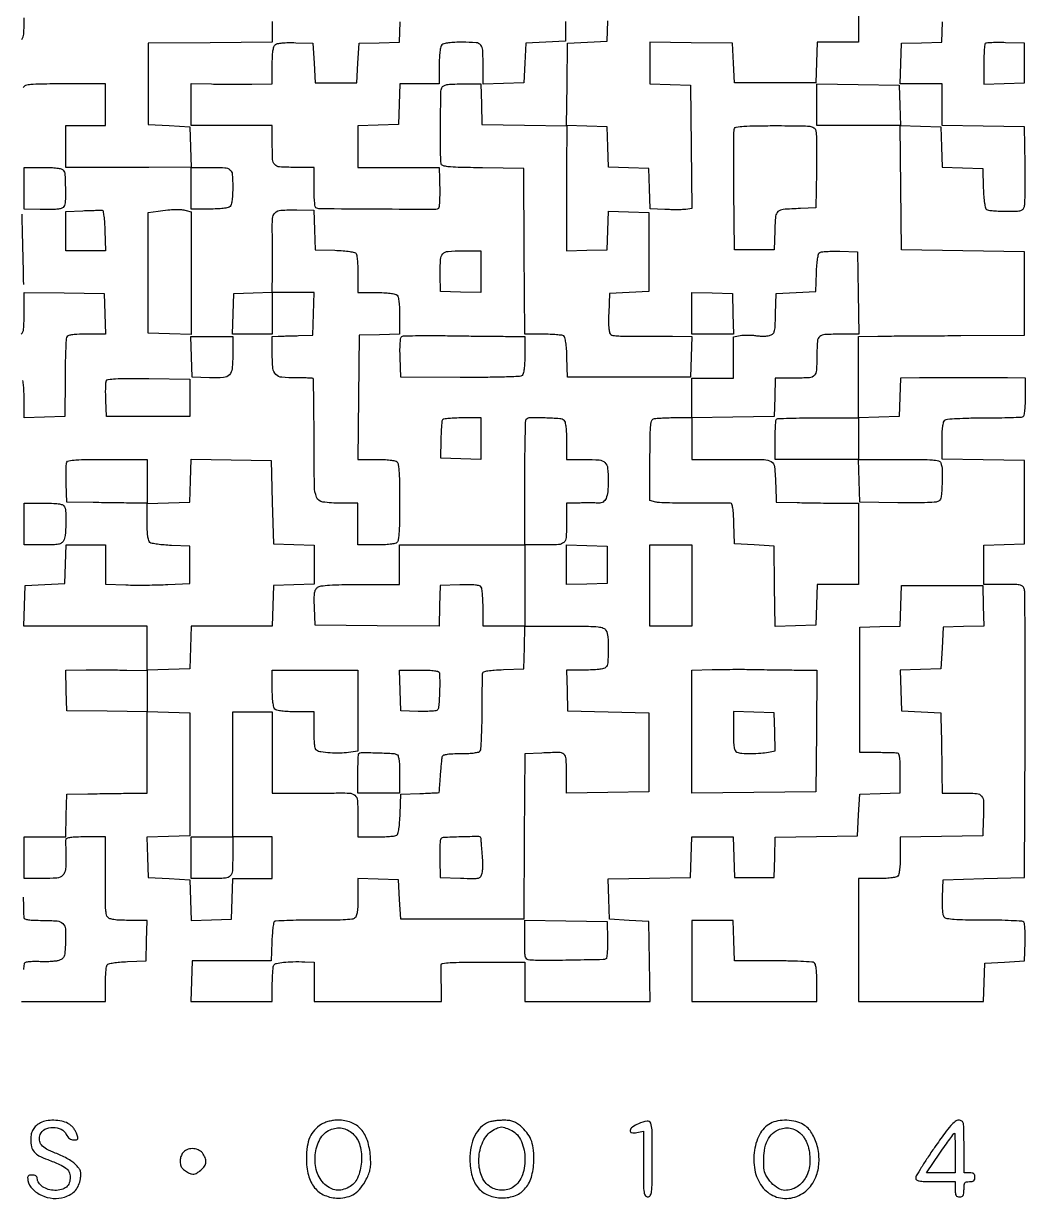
# Model space of a CAD drawing. Extents: x 156 to 936, y 100 to 969.
# Drawn here: x 480 to 936, y 100 to 636 of the extents above; entities that cross this region are included whole.
import ezdxf

# ---------------------------------------------------------------- set-up
doc = ezdxf.new("R2010")
doc.units = 0

msp = doc.modelspace()

# ---------------------------------------------------------------- linework, layer by layer
for points in [[(860, 646), (860, 627), (850.537526, 627), (841.075052, 627), (840.787526, 617.75), (840.5, 608.5), (822, 608.5), (803.5, 608.5), (803, 617.5), (802.5, 626.5), (783.75, 626.772065), (765, 627.044131), (765, 617.559591), (765, 608.075052), (774.25, 607.787526), (783.5, 607.5), (783.765377, 579.365756), (784.030753, 551.231512), (781.265377, 550.864322, -0.025635), (779.771194, 550.743403, -0.006528), (777.340215, 550.703443, -0.006637), (774.559544, 550.730953, -0.006679), (771.786418, 550.83228), (765.072836, 551.16743), (764.786418, 560.333715), (764.5, 569.5), (755.287036, 569.787036), (746.074071, 570.074071), (745.787036, 579.287036), (745.5, 588.5), (736.228074, 588.787816), (726.956148, 589.075632), (727.228074, 607.787816), (727.5, 626.5), (736.5, 627), (745.5, 627.5), (745.787036, 636.712964)], [(478.938415, 628.30349, 0.161531), (479.841272, 630.679234, 0.01072), (480, 638.081787)], [(478.794768, 190), (497.897384, 190), (517, 190), (517.015313, 197.75, -0.009121), (517.07711, 200.806269, -0.012155), (517.251296, 203.57771, -0.009471), (517.494844, 205.866303, -0.110752), (517.797157, 206.706033, -0.192561), (518.533237, 207.236162, -0.02067), (520.63313, 207.666992, -0.020911), (523.460658, 208.005667, -0.010674), (527.031844, 208.206033), (535.5, 208.5), (535.787526, 217.75), (536.075052, 227), (527.659971, 227, -0.009135), (523.60066, 227.074169, -0.028375), (520.875839, 227.329063, -0.042244), (519.047798, 227.765672, -0.140714), (518.037911, 228.45432, -0.126387), (517.52022, 229.550314, -0.022534), (517.190654, 231.810691, -0.020111), (517.009795, 234.846517, -0.009979), (517.012373, 238.70432, 0.002487), (517.075001, 242.705243, 0.001465), (517.112049, 247.486581, 0.001466), (517.121062, 252.263588, 0.002508), (517.096907, 256.25), (517, 265), (508, 265, 0.007352), (503.739589, 264.937348, 0.02686), (501.047674, 264.713089, 0.040837), (499.389544, 264.344995, 0.311468), (498.92122, 263.75, 0.016377), (498.897323, 262.958734, 0.001604), (498.908339, 261.048591, 0.002028), (498.938015, 258.771227, 0.001605), (498.987997, 256.309033, -0.025333), (498.821477, 250.176997, -0.18142), (497.58913, 247.537041, -0.172902), (494.889788, 246.290231, -0.022575), (488.464816, 246), (480, 246), (480, 255.5), (480, 265), (489.463788, 265), (498.927576, 265), (499.213788, 274.75), (499.5, 284.5), (509, 284.643608, -0.000218), (513.272687, 284.706331, -0.000136), (518.279688, 284.776284, -0.000137), (523.215497, 284.842549, -0.000248), (527.25, 284.893608), (536, 285), (536, 303.536212), (536, 322.072424), (545.75, 321.786212), (555.5, 321.5), (555.5, 293.5), (555.5, 265.5), (545.712959, 265.213341), (535.925919, 264.926682), (536.212959, 255.713341), (536.5, 246.5), (546, 246), (555.5, 245.5), (555.788016, 236.212977), (556.076031, 226.925954), (565.288016, 227.212977), (574.5, 227.5), (574.787526, 236.75), (575.075052, 246), (584.037526, 246), (593, 246), (593, 255.5), (593, 265), (584, 265), (575, 265), (575, 293.5), (575, 322), (584, 322), (593, 322), (593, 303.5), (593, 285), (602.75, 284.896533, 0.00228), (607.044572, 284.870546, 0.001584), (611.896631, 284.878685, 0.001597), (616.554561, 284.916136, 0.003297), (620.195978, 284.981067, -0.012192), (628.080787, 284.981385, -0.178083), (630.625808, 283.97426, -0.197383), (631.77774, 281.600222, -0.015501), (632, 274.432612), (632, 265), (640.25, 265.015313, 0.008591), (643.498009, 265.077158, 0.011595), (646.431384, 265.251635, 0.008743), (648.855762, 265.495093, 0.112618), (649.707902, 265.798312, 0.195149), (650.24575, 266.552989, 0.020215), (650.673305, 268.737125, 0.020298), (651.008289, 271.707636, 0.009786), (651.207902, 275.532999), (651.5, 284.5), (660.25, 284.788933, 0.002247), (663.607228, 284.914896, 0.003722), (666.438631, 285.054993, 0.000566), (668.933596, 285.199903, 0.356096), (669.030447, 285.288933, 0.017418), (669.048716, 285.456746, 0.000052), (669.209553, 287.641124, 0.000305), (669.389543, 290.10965, 0.00019), (669.597414, 293, -0.003823), (669.832213, 295.963694, -0.005026), (670.094314, 298.664062, -0.003709), (670.353041, 300.919174, -0.047348), (670.535581, 301.75, -0.245364), (671.118501, 302.325134, -0.037336), (672.765062, 302.698207, -0.027622), (675.265322, 302.931269, -0.009429), (678.909598, 303, 0.010419), (682.45801, 303.073953, 0.024935), (685.079281, 303.314567, 0.030062), (686.922923, 303.691177, 0.185788), (687.690983, 304.25, 0.128795), (688.016827, 305.239112, 0.00327), (688.280272, 309.979688, 0.006775), (688.478991, 315.586609, 0.004545), (688.561007, 322, -0.001043), (688.598077, 328.410846, -0.001561), (688.659609, 334.009289, -0.000633), (688.733435, 338.808885, -0.034509), (688.811007, 339.712474, -0.294243), (689.319491, 340.284148, -0.028483), (691.220184, 340.698312, -0.023574), (694.080475, 341.015544, -0.008061), (698.25, 341.212474), (707.5, 341.5), (707.786212, 351.25), (708.072424, 361), (726.001028, 361, -0.002155), (736.960232, 360.952766, -0.023261), (741.384548, 360.708594, -0.064996), (743.720129, 360.158147, -0.181488), (744.964816, 359.065741, -0.107088), (745.817478, 356.078409, -0.018612), (745.979465, 350.178425, -0.015314), (745.740238, 344.259859, -0.180517), (744.8, 342.2, -0.145015), (743.858679, 341.688958, -0.021051), (741.684979, 341.321964, -0.020283), (738.809501, 341.078116, -0.01101), (735.262474, 341), (726.924948, 341), (727.212474, 331.75), (727.5, 322.5), (746, 322), (764.5, 321.5), (764.5, 303.5), (764.5, 285.5), (745.75, 285.227935), (727, 284.955869), (727, 293.861303, 0.013938), (726.811989, 300.604544, 0.208337), (725.776252, 302.661093, 0.178939), (723.489214, 303.468359, 0.009832), (715.761919, 303.201896), (708.023838, 302.782604), (707.761919, 265.141302), (707.5, 227.5), (679.5, 227.5), (651.5, 227.5), (651, 236.5), (650.5, 245.5), (641.25, 245.787526), (632, 246.075052), (632, 237.659971, -0.00935), (631.925519, 233.677509, -0.027017), (631.673717, 230.930865, -0.038254), (631.252292, 229.063083, -0.145945), (630.596818, 228.080352, -0.149555), (629.291483, 227.534893, -0.010864), (625.355829, 227.230543, -0.011607), (619.842916, 227.052763, -0.004167), (611.986253, 227.047342, 0.004624), (605.329962, 227.036668, 0.007163), (599.585307, 226.892002, 0.002827), (594.692492, 226.670902, 0.185739), (593.933826, 226.333826, 0.158643), (593.587172, 225.65263, 0.008667), (593.250536, 223.241786, 0.012765), (592.968606, 220.310133, 0.008925), (592.794391, 216.994391), (592.5, 208.5), (574.5, 208.5), (556.5, 208.5), (556.212474, 199.25), (555.924948, 190), (574.462474, 190), (593, 190), (593.015313, 197.75, -0.00875), (593.074756, 200.801695, -0.011792), (593.241942, 203.55896, -0.008946), (593.475173, 205.836781, -0.113399), (593.765313, 206.642203, -0.203383), (594.91366, 207.42431, -0.022585), (598.119236, 207.913556, -0.02259), (602.408779, 208.176064, -0.011885), (607.75, 208.134296), (612, 208), (612, 199), (612, 190), (641.063538, 190), (670.127076, 190), (669.992901, 197.75, -0.0011), (669.946662, 200.809528, -0.001463), (669.918889, 203.590625, -0.001029), (669.907225, 205.922726, -0.014849), (669.929363, 206.75, -0.362749), (670.53976, 207.402041, -0.014238), (674.049018, 207.732623, -0.013433), (679.537568, 207.944525, -0.002931), (689, 208), (708, 208), (708, 199), (708, 190), (736.522559, 190), (765.045117, 190), (764.772559, 208.25), (764.5, 226.5), (755.5, 227), (746.5, 227.5), (746.212768, 236.727798), (745.925536, 245.955596), (764.712768, 246.227798), (783.5, 246.5), (783.787526, 255.75), (784.075052, 265), (793.5, 265), (802.924948, 265), (803.212474, 255.75), (803.5, 246.5), (812.5, 246.5), (821.5, 246.5), (821.787236, 255.728072), (822.074471, 264.956143), (840.787236, 265.228072), (859.5, 265.5), (860, 275), (860.5, 284.5), (869.75, 284.787526), (879, 285.075052), (879, 294.037526, 0.007552), (878.936285, 298.255654, 0.02649), (878.710609, 300.962615, 0.038764), (878.34269, 302.658527, 0.295874), (877.75, 303.162153, 0.023907), (876.916404, 303.229987, 0.001593), (874.517187, 303.302478, 0.002295), (871.655321, 303.366681, 0.001715), (868.5, 303.412153), (860.5, 303.5), (860.5, 332), (860.5, 360.5), (869.712964, 360.787036), (878.925929, 361.074071), (879.212964, 370.287036), (879.5, 379.5), (898, 379.5), (916.5, 379.5), (916.787023, 370.288016), (917.074046, 361.076031), (907.787023, 360.788016), (898.5, 360.5), (898, 351), (897.5, 341.5), (888.212977, 341.211984), (878.925954, 340.923969), (879.212977, 331.711984), (879.5, 322.5), (888.5, 322), (897.5, 321.5), (897.670976, 312, -0.000662), (897.742218, 307.72731, -0.000413), (897.814941, 302.720312, -0.000414), (897.878466, 297.784501, -0.000753), (897.920976, 293.75), (898, 285), (906.980948, 285, -0.017192), (913.752097, 284.767116, -0.20709), (916.017836, 283.595696, -0.171789), (916.939951, 281.02952, -0.011142), (916.798618, 272.988223), (916.5, 265.5), (897.75, 265.227935), (879, 264.955869), (879, 256.677935, -0.011128), (878.921703, 253.160339, -0.02036), (878.677518, 250.302088, -0.021115), (878.310247, 248.138697, -0.144751), (877.8, 247.2, -0.144849), (876.860329, 246.689458, -0.021091), (874.693122, 246.322289, -0.020332), (871.828493, 246.07823, -0.011084), (868.3, 246), (860, 246), (860, 218), (860, 190), (888.461067, 190), (916.922134, 190), (917.211067, 198.75), (917.5, 207.5), (926.5, 208), (935.5, 208.5), (935.792979, 216.907021, 0.010316), (935.839659, 220.193345, 0.014716), (935.73505, 223.109325, 0.01059), (935.527995, 225.497896, 0.171078), (935.184355, 226.215645, 0.182736), (934.381583, 226.577918, 0.003195), (929.536197, 226.849748, 0.007606), (923.82639, 227.046471, 0.004939), (917.222666, 227.108212, -0.003506), (908.630906, 227.163909, -0.015106), (903.525563, 227.387176, -0.020046), (900.260281, 227.761037, -0.182999), (899.03752, 228.454791, -0.130581), (898.580653, 229.443047, -0.020811), (898.298222, 231.574736, -0.020115), (898.160187, 234.339526, -0.011773), (898.206229, 237.655204), (898.5, 245.5), (917, 246), (935.5, 246.5), (935.775965, 311, 0.000804), (935.842421, 335.887072, 0.001273), (935.810766, 357.214063, 0.000271), (935.725021, 375.961991, 0.0582), (935.506913, 377.75, 0.122617), (934.85145, 379.003915, 0.154504), (933.732859, 379.672196, 0.053326), (931.548599, 379.947537, 0.004711), (925.980948, 380), (917, 380), (917, 388.962474), (917, 397.924948), (926.25, 398.212474), (935.5, 398.5), (935.5, 417.5), (935.5, 436.5), (916.75, 436.772065), (898, 437.044131), (898, 445.399621, -0.010029), (898.075369, 449.156896, -0.023875), (898.320385, 451.938604, -0.029204), (898.707951, 453.911367, -0.157712), (899.285523, 454.822, -0.152615), (900.427684, 455.291266, -0.006939), (904.696615, 455.603715, -0.009969), (910.220215, 455.820614, -0.004828), (917.291124, 455.888889, 0.003431), (923.771027, 455.933358, 0.005239), (929.391783, 456.06942, 0.002047), (934.200439, 456.255964, 0.128375), (935.005601, 456.503461, 0.218923), (935.399149, 457.096126, 0.01144), (935.707895, 459.417042, 0.016347), (935.927867, 462.280057, 0.010998), (936, 465.559017), (936, 474), (927.75, 474.065134, 0.000915), (916.80417, 474.13153, 0.000876), (905.700205, 474.159117, 0.000915), (895.577626, 474.148001, 0.001977), (887.788933, 474.094396), (879.077866, 474), (878.788933, 465.25), (878.5, 456.5), (869.25, 456.212474), (860, 455.924948), (860, 474.462474), (860, 493), (868.75, 493.118471, -0.001476), (873.818862, 493.172134, -0.000253), (883.448437, 493.240778, -0.000276), (894.755624, 493.309425, -0.000246), (906.5, 493.368471), (935.5, 493.5), (935.5, 512.5), (935.5, 531.5), (907.5, 532), (879.5, 532.5), (879.234363, 560.787733), (878.968725, 589.075465), (888.234363, 588.787733), (897.5, 588.5), (897.787036, 579.287036), (898.074071, 570.074071), (907.287036, 569.787036), (916.5, 569.5), (916.792098, 560.532999, 0.009786), (916.991711, 556.707636, 0.020298), (917.326695, 553.737125, 0.020215), (917.75425, 551.552989, 0.195149), (918.292098, 550.798312, 0.110623), (919.132389, 550.495574, 0.00952), (921.416145, 550.251635, 0.012192), (924.181845, 550.077197, 0.009156), (927.230948, 550.015313, 0.006041), (931.933476, 550.062814, 0.060391), (933.877347, 550.342335, 0.158108), (934.899347, 551.007647, 0.110089), (935.516124, 552.25, 0.054093), (935.724896, 553.805286, 0.002845), (935.823778, 558.832812, 0.00446), (935.854068, 564.824029, 0.003227), (935.785177, 571.5), (935.5, 588.5), (916.75, 588.772065), (898, 589.044131), (898, 598.522065), (898, 608), (888.462474, 608), (878.924948, 608), (879.212474, 617.25), (879.5, 626.5), (888.712964, 626.787036), (897.925929, 627.074071), (898.212964, 636.287036)], [(593, 636.515573), (593, 627.031147), (564.75, 626.765573), (536.5, 626.5), (536.5, 608), (536.5, 589.5), (546, 589), (555.5, 588.5), (555.787526, 579.25), (556.075052, 570), (563.955738, 570, -0.010725), (571.318763, 569.842046, -0.160298), (573.69326, 568.946139, -0.206385), (574.773527, 566.896534, -0.019504), (575, 561.093011, -0.012415), (574.91981, 557.863816, -0.021121), (574.672007, 555.174718, -0.021703), (574.301898, 553.111853, -0.142062), (573.8, 552.2, -0.144849), (572.860329, 551.689458, -0.021091), (570.693122, 551.322289, -0.020332), (567.828493, 551.07823, -0.011084), (564.3, 551), (556, 551), (556, 560.537561), (556, 570.075121), (536.75, 569.998445, -0.000346), (528.701619, 569.971962, -0.00032), (520.4375, 569.955782, -0.000319), (513.076863, 569.950779, -0.001068), (508.25, 569.960884), (499, 570), (499, 579.5), (499, 589), (508, 589), (517, 589), (517, 598.5), (517, 608), (498.567388, 608, 0.002158), (487.640492, 607.95284, 0.020875), (483.009051, 607.719334, 0.053287), (480.584889, 607.231487, 0.250453), (479.623752, 606.25, 0.06563)], [(726.5, 636.5), (726.5, 627.5), (717.5, 627), (708.5, 626.5), (708, 617.5), (707.5, 608.5), (698.25, 608.212474), (689, 607.924948), (689, 615.880687, 0.010876), (688.837644, 623.343495, 0.166171), (687.910964, 625.71273, 0.202514), (685.795303, 626.784761, 0.017346), (679.593011, 627, 0.0113), (676.117343, 626.921443, 0.02047), (673.283644, 626.676767, 0.021205), (671.134923, 626.309096, 0.144372), (670.2, 625.8, 0.144849), (669.689458, 624.860329, 0.021091), (669.322289, 622.693122, 0.020332), (669.07823, 619.828493, 0.011084), (669, 616.3), (669, 608), (660.037526, 608), (651.075052, 608), (650.787526, 598.75), (650.5, 589.5), (641.25, 589.212474), (632, 588.924948), (632, 579.462474), (632, 570), (650.5, 570), (669, 570), (669.144486, 564.75, -0.005119), (669.23803, 559.335676, -0.011484), (669.172543, 555.225255, -0.008465), (668.99865, 552.113662, -0.18007), (668.620544, 551.28721, -0.200051), (667.440322, 550.801373, -0.000241), (640.902148, 550.930472, -0.000328), (614.589176, 551.088461, -0.137587), (612.86185, 551.585381, -0.22715), (612.518904, 552.119834, -0.008265), (612.253169, 554.587981, -0.013677), (612.062412, 557.594035, -0.009005), (612, 561.059017), (612, 570), (603.106989, 570, -0.014768), (596.349521, 570.199638, -0.195511), (594.14255, 571.252746, -0.175208), (593.170753, 573.599988, -0.01141), (593, 581.081787), (593, 589), (574.5, 589), (556, 589), (556, 598.58132), (556, 608.16264), (565.25, 607.987402, 0.002292), (569.460889, 607.926934, 0.001345), (574.5, 607.891229, 0.001345), (579.539118, 607.882633, 0.002292), (583.75, 607.906082), (593, 608), (593, 616.377555, -0.009406), (593.0746, 620.342652, -0.027148), (593.326735, 623.078343, -0.03848), (593.748928, 624.939147, -0.145524), (594.405204, 625.921326, -0.126804), (595.431833, 626.405224, -0.023545), (597.514748, 626.701133, -0.021342), (600.264652, 626.842502, -0.01153), (603.655204, 626.793771), (611.5, 626.5), (612, 617.5), (612.5, 608.5), (622, 608.5), (631.5, 608.5), (632, 617.5), (632.5, 626.5), (641.712964, 626.787036), (650.925929, 627.074071), (651.212964, 636.287036)], [(478.921082, 548.740432, -0.000621), (479.32086, 532.464006, -0.00114), (479.653451, 516.654631, -0.093325)], [(478.622871, 494.017696, 0.202387), (479.779522, 496.348368, 0.015322), (480, 503.541611), (480, 513.045117), (498.25, 512.772559), (516.5, 512.5), (516.787526, 503.25), (517.075052, 494), (508.506141, 494, 0.007173), (504.040879, 493.935939, 0.035138), (501.530586, 493.686764, 0.069593), (500.060439, 493.21884, 0.191616), (499.336151, 492.433611, 0.079828), (499.092112, 491.272081, 0.002366), (498.877112, 486.279664, 0.004669), (498.706193, 480.381396, 0.003198), (498.617535, 473.683611), (498.5, 456.5), (489.25, 456.212474), (480, 455.924948), (480, 464.403457, 0.009948), (479.934548, 467.692887, 0.014955), (479.734714, 470.55536, 0.00974), (479.455302, 472.890552, 0.223267)], [(479.606566, 237.5, 0.001465), (479.657842, 234.344678, 0.00196), (479.723962, 231.482812, 0.001358), (479.795341, 229.083192, 0.020451), (479.856566, 228.25, 0.293566), (480.336899, 227.662454, 0.042204), (481.92074, 227.291582, 0.028195), (484.45736, 227.064505, 0.008227), (488.377555, 227, -0.019144), (495.040227, 226.744812, -0.173779), (497.654665, 225.57512, -0.190242), (498.805341, 223.066099, -0.023706), (498.845679, 216.954297, -0.007855), (498.602876, 212.662513, -0.064503), (498.212411, 210.746639, -0.137866), (497.451162, 209.643147, -0.082584), (496.065662, 208.834865, -0.056686), (494.704689, 208.487248, -0.015153), (492.478632, 208.249235, -0.015158), (489.915197, 208.131491, -0.015118), (487.347073, 208.169106, 0.012551), (484.901287, 208.217484, 0.017366), (482.708817, 208.129623, 0.013991), (480.924441, 207.945607, 0.16505), (480.307811, 207.641714, 0.158328), (479.973551, 206.98644, 0.008128), (479.633714, 204.599036, 0.012276)]]:
    msp.add_lwpolyline(points, format="xyb")
for points in [[(917.702644, 626.369311, 0.173388), (917.422777, 625.777963, 0.006353), (917.206402, 623.267253, 0.010931), (917.050962, 620.245903, 0.007385), (917, 616.795808), (917, 607.924948), (926.25, 608.212474), (935.5, 608.5), (935.5, 617.5), (935.5, 626.5), (926.952644, 626.785977, 0.007913), (923.626528, 626.84459, 0.011703), (920.709672, 626.781547, 0.007016), (918.290922, 626.638564, 0.179987)], [(688.212474, 598.75), (688.5, 589.5), (707.804143, 589.228218), (727.108286, 588.956435), (726.99626, 569.728218, 0.000511), (726.957622, 561.685425, 0.000471), (726.934145, 553.420078, 0.00047), (726.927079, 546.053504, 0.001563), (726.942117, 541.212474), (727, 531.924948), (736.25, 532.212474), (745.5, 532.5), (745.789473, 541.287003), (746.078945, 550.074007), (755.289473, 549.787003), (764.5, 549.5), (764.5, 531.5), (764.5, 513.5), (755.5, 513), (746.5, 512.5), (746.208654, 503.58457, 0.007957), (746.137437, 499.334218, 0.025673), (746.280025, 496.512687, 0.036716), (746.609942, 494.649184, 0.184206), (747.208654, 493.79792, 0.12225), (748.128592, 493.461883, 0.009454), (750.764417, 493.229267, 0.012489), (753.958602, 493.088187, 0.009201), (757.5, 493.085494, -0.002438), (761.582419, 493.13761, -0.001457), (766.437586, 493.161763, -0.001458), (771.272573, 493.157622, -0.002531), (775.287526, 493.122144), (784.075052, 493), (783.787526, 483.75), (783.5, 474.5), (755.5, 474.5), (727.5, 474.5), (727.207902, 483.467001, 0.009786), (727.008289, 487.292364, 0.020298), (726.673305, 490.262875, 0.020215), (726.24575, 492.447011, 0.195149), (725.707902, 493.201688, 0.112574), (724.856025, 493.504897, 0.00876), (722.434916, 493.748365, 0.011608), (719.505426, 493.922842, 0.008604), (716.262025, 493.984687), (708.02405, 494), (707.762025, 531.75), (707.5, 569.5), (688.75, 569.772065, -0.002091), (677.656268, 569.979447, -0.020687), (673.003179, 570.278782, -0.054583), (670.637409, 570.794587, -0.303703), (669.882897, 571.772065, -0.015141), (669.591928, 579.551049, -0.004402), (669.612289, 591.54775, -0.001422), (669.781926, 604.258413, -0.10653), (670.244986, 606.25, -0.152965), (671.073026, 607.149088, -0.0842), (672.488232, 607.6736, -0.039727), (674.915832, 607.935613, -0.007026), (679.497658, 608), (687.924948, 608)], [(840.516463, 586.75, -0.053901), (840.724981, 585.202744, -0.002978), (840.824256, 580.314063, -0.004581), (840.854498, 574.484344, -0.003332), (840.785515, 568), (840.5, 551.5), (833.5, 551.245668, 0.009206), (825.633677, 550.81473, 0.159803), (823.289491, 549.850964, 0.195196), (822.198354, 547.746161, 0.014923), (821.788797, 541.240685), (821.5, 532.5), (812.5, 532.5), (803.5, 532.5), (803.233224, 559.48509, -0.001724), (803.166043, 569.919612, -0.002682), (803.187397, 578.914877, -0.000779), (803.260059, 586.730486, -0.089123), (803.451839, 587.73509, -0.275889), (804.280136, 588.385941, -0.014837), (807.73791, 588.725707, -0.013812), (813.056645, 588.942053, -0.003258), (821.949563, 589, -0.001683), (833.81466, 588.960051, -0.028473), (837.72012, 588.711074, -0.110747), (839.576487, 588.05192, -0.194227)], [(497.833018, 568.701201, -0.161452), (498.562772, 566.834043, -0.009182), (498.776382, 560.567778, -0.010183), (498.747421, 554.345205, -0.133443), (498.093011, 552.154954, -0.159171), (497.189156, 551.394506, -0.06681), (495.630762, 550.996036, -0.0292), (492.895816, 550.83579, -0.004121), (487.25, 550.881517), (480, 551), (480, 560.5), (480, 570), (488.377555, 570, -0.009918), (492.169411, 569.924774, -0.024213), (494.951415, 569.679075, -0.030188), (496.913019, 569.287841, -0.156471)], [(516.787526, 541.16911), (517.075052, 532), (508.037526, 532), (499, 532), (499, 540.957936), (499, 549.915871), (506.75, 550.246098, -0.001931), (509.791634, 550.363936, -0.002683), (512.517188, 550.444349, -0.001652), (514.810488, 550.492113, -0.034017), (515.5, 550.457272, -0.328678), (515.914903, 550.067947, -0.011085), (516.293788, 547.718848, -0.016762), (516.604968, 544.743895, -0.009838)], [(553.75, 550.369714), (556, 549.766737), (556, 521.847157), (556, 493.927576), (546.25, 494.213788), (536.5, 494.5), (536.5, 522), (536.5, 549.5), (541, 550.099806, -0.008732), (545.453553, 550.61444, -0.019106), (548.880858, 550.818171, -0.024823), (551.585884, 550.741137, -0.045965)], [(612.215746, 541.502725), (612.5, 532.5), (621.467001, 532.207902, -0.009786), (625.292364, 532.008289, -0.020298), (628.262875, 531.673305, -0.020215), (630.447011, 531.24575, -0.195149), (631.201688, 530.707902, -0.112618), (631.504907, 529.855762, -0.008743), (631.748365, 527.431384, -0.011595), (631.922842, 524.498009, -0.008591), (631.984687, 521.25), (632, 513), (640.3, 513, -0.011084), (643.828493, 512.92177, -0.020332), (646.693122, 512.677711, -0.021091), (648.860329, 512.310542, -0.144849), (649.8, 511.8, -0.144682), (650.310039, 510.861987, -0.021131), (650.677383, 508.701269, -0.02038), (650.921656, 505.847487, -0.011159), (651, 502.337526), (651, 494.075052), (641.75, 493.787526), (632.5, 493.5), (632.234427, 465.25), (631.968853, 437), (640.284427, 437, -0.011053), (643.820611, 436.921818, -0.020312), (646.689743, 436.677846, -0.021074), (648.859644, 436.31075, -0.144918), (649.8, 435.8, -0.169764), (650.377171, 434.602345, -0.01182), (650.714912, 430.822588, -0.012304), (650.935516, 425.428325, -0.004067), (651, 417.5, -0.004067), (650.935516, 409.571675, -0.012304), (650.714912, 404.177412, -0.01182), (650.377171, 400.397655, -0.169764), (649.8, 399.2, -0.144849), (648.860329, 398.689458, -0.021091), (646.693122, 398.322289, -0.020332), (643.828493, 398.07823, -0.011084), (640.3, 398), (632, 398), (632, 407.5), (632, 417), (623.934259, 417, -0.034626), (616.009941, 417.54944, -0.267408), (613.187531, 419.744632, -0.093962), (612.183145, 424.704679, -0.002745), (612.034291, 446.184616, 0.001462), (611.988725, 456.62567, 0.002381), (611.881937, 465.486534, 0.000324), (611.744561, 473.35321, 0.19421), (611.570548, 473.762785, 0.183821), (611.195319, 473.93117, 0.003632), (609.062246, 474.039986, 0.008168), (606.539957, 474.109041, 0.005329), (603.627953, 474.110142, -0.025419), (597.313598, 474.366319, -0.179249), (594.587038, 475.670329, -0.171343), (593.301162, 478.469916, -0.022798), (593, 485.071429), (593, 493), (595.75, 493.09961, -0.001823), (597.225716, 493.147676, -0.000473), (599.601562, 493.214137, -0.000481), (602.309766, 493.284724, -0.000491), (605, 493.34961), (611.5, 493.5), (611.786212, 503.25), (612.072424, 513), (602.536212, 513), (593, 513), (593, 503.5), (593, 494), (583.962474, 494), (574.924948, 494), (575.212474, 503.25), (575.5, 512.5), (584.25, 512.788933), (593, 513.077866), (593.122144, 521.788933, 0.00309), (593.15347, 525.784372, 0.001746), (593.144594, 530.628082, 0.001743), (593.101552, 535.513192, 0.002862), (593.027048, 539.647092, -0.017799), (593.11101, 546.732408, -0.187863), (594.266472, 549.32788, -0.183985), (596.885267, 550.486879, -0.016952), (604.109859, 550.623126), (611.931493, 550.505449)], [(688, 522.462474), (688, 512.924948), (678.781651, 513.212474), (669.563303, 513.5), (669.471582, 521, -0.015639), (669.605582, 528.034671, -0.174399), (670.669374, 530.581636, -0.190451), (673.06869, 531.750804, -0.019261), (679.535184, 532), (688, 532)], [(859.772065, 512.75), (860.044131, 494), (852.103853, 494, 0.010676), (844.684058, 493.841552, 0.161326), (842.305251, 492.939094, 0.205904), (841.224373, 490.873861, 0.019011), (841, 484.974799, -0.011616), (840.828179, 477.579887, -0.175745), (839.856847, 475.246107, -0.194734), (837.654189, 474.198876, -0.014789), (830.931944, 474), (822.077866, 474), (821.788933, 465.25), (821.5, 456.5), (802.75, 456.227935), (784, 455.955869), (784, 446.477935), (784, 437), (802.480948, 437, -0.003808), (816.969256, 436.889657, -0.133381), (820.198548, 435.959562, -0.237188), (821.70116, 433.559671, -0.014978), (822.24697, 425), (822.5, 417.5), (832, 417.300092, 0.001205), (836.307436, 417.219838, 0.000722), (841.426563, 417.144193, 0.000722), (846.521956, 417.083617, 0.001257), (850.75, 417.050092), (860, 417), (860, 398.5), (860, 380), (850.537526, 380), (841.075052, 380), (840.787526, 370.75), (840.5, 361.5), (831.272703, 361.212775), (822.045405, 360.925549), (821.772703, 379.212775), (821.5, 397.5), (812.5, 398), (803.5, 398.5), (803.212474, 407.75, 0.007757), (803.015774, 411.969023, 0.024473), (802.702086, 414.782421, 0.031768), (802.28953, 416.59756, 0.32187), (801.712474, 417.046336, 0.009999), (800.821064, 417.062563, 0.00021), (796.40467, 417.052777, 0.000488), (791.240818, 417.034123, 0.000329), (785.345978, 417.003195, -0.004061), (779.352621, 417.016485, -0.005329), (773.880882, 417.131394, -0.003959), (769.306586, 417.312509, -0.049644), (767.595978, 417.565267), (765, 418.216816), (765, 436.501419, -0.002491), (765.051137, 446.767172, -0.018395), (765.279926, 451.657642, -0.036531), (765.712093, 454.395378, -0.248641), (766.581787, 455.393011, -0.06844), (767.599719, 455.631074, -0.007317), (770.0249, 455.821697, -0.008902), (772.933927, 455.955615, -0.00705), (776.081787, 456), (784, 456), (784, 465), (784, 474), (793.5, 474), (803, 474), (803, 483.375), (803, 492.75), (806.102298, 493.37046, -0.032642), (807.565975, 493.564995, -0.016549), (809.424376, 493.627792, -0.016366), (811.354279, 493.565923, -0.023451), (813.055083, 493.375201, 0.022357), (814.71323, 493.185589, 0.017848), (816.511748, 493.125391, 0.018197), (818.18323, 493.189982, 0.042749), (819.415387, 493.389408, 0.10183), (820.856558, 494.083555, 0.162102), (821.619339, 495.204357, 0.056839), (821.977095, 497.385142, 0.004488), (822.212602, 503.259666), (822.5, 512.5), (831.5, 513), (840.5, 513.5), (840.793967, 521.968156, -0.010728), (840.99436, 525.532869, -0.020766), (841.333643, 528.367199, -0.020428), (841.765013, 530.478798, -0.1897), (842.293967, 531.223959, -0.120843), (843.142035, 531.522067, -0.009949), (845.495728, 531.705092, -0.012865), (848.347913, 531.796332, -0.009554), (851.5, 531.755803), (859.5, 531.5)], [(575, 485.19113, -0.02007), (574.722818, 478.288424, -0.172538), (573.478047, 475.515788, -0.188489), (570.820328, 474.2824, -0.024754), (564.479635, 474.203802), (556.5, 474.5), (556.212474, 483.75), (555.924948, 493), (565.462474, 493), (575, 493)], [(699.25, 493.03165), (708, 493), (708, 484.622445, -0.010159), (707.924659, 480.914766, -0.022889), (707.682123, 478.114763, -0.026604), (707.30478, 476.1025, -0.162819), (706.75, 475.2203, -0.162161), (705.533149, 474.755178, -0.003175), (698.769368, 474.503289, -0.006385), (690.088552, 474.346115, -0.002742), (678.5, 474.347855), (651.5, 474.5), (651.208654, 483.41543, -0.009337), (651.156502, 487.141861, -0.018554), (651.279828, 490.091742, -0.016324), (651.528692, 492.313797, -0.221794), (651.964602, 492.978123, -0.132658), (652.81811, 493.232633, -0.00188), (658.210319, 493.352696, -0.005072), (664.49633, 493.405241, -0.003302), (671.755948, 493.344343, 0.000467), (679.573953, 493.23443, 0.000438), (687.564247, 493.136559, 0.000435), (694.655314, 493.062086, 0.001504)], [(555.5, 465), (555.5, 456.5), (536.5, 456.5), (517.5, 456.5), (517.203033, 463.906415, -0.007193), (517.127592, 466.8426, -0.009297), (517.14725, 469.53838, -0.007382), (517.238571, 471.783736, -0.077906), (517.430148, 472.678565, -0.272381), (518.337704, 473.401322, -0.021017), (521.562482, 473.720448, -0.015049), (526.870736, 473.861232, -0.002729), (536.727115, 473.772149), (555.5, 473.5)], [(725.8, 454.8, -0.144849), (726.310542, 453.860329, -0.021091), (726.677711, 451.693122, -0.020332), (726.92177, 448.828493, -0.011084), (727, 445.3), (727, 437), (735.464816, 437, -0.020662), (741.868073, 436.735273, -0.170809), (744.486112, 435.563017, -0.181036), (745.712425, 433.045353, -0.023771), (746, 427, -0.024351), (745.769263, 422.265076, -0.07817), (744.980027, 419.217541, -0.141286), (743.614046, 417.562969, -0.171451), (741.681331, 417.048124, 0.014879), (740.45841, 417.108714, 0.003082), (738.304829, 417.137972, 0.003236), (735.802776, 417.140345, 0.003046), (733.25, 417.110691), (727, 417), (727, 408.106989, -0.014768), (726.800362, 401.349521, -0.195511), (725.747254, 399.14255, -0.175208), (723.400012, 398.170753, -0.01141), (715.918213, 398), (708, 398), (708, 379.5), (708, 361), (698.5, 361), (689, 361), (688.984687, 369.25, 0.009158), (688.919039, 372.503986, 0.01219), (688.733216, 375.455895, 0.009524), (688.473134, 377.89348, 0.110447), (688.150117, 378.791346, 0.190691), (687.324421, 379.391596, 0.03736), (685.481964, 379.721257, 0.025891), (682.674656, 379.863419, 0.007874), (678.41543, 379.791346), (669.5, 379.5), (669.212269, 370.234491), (668.924538, 360.968982), (640.712269, 361.234491), (612.5, 361.5), (612.203802, 369.479635, -0.007825), (612.110962, 373.806547, -0.040111), (612.2893, 376.199929, -0.077992), (612.768477, 377.694669, -0.118939), (613.644932, 378.729635, -0.128263), (615.206539, 379.346562, -0.014052), (619.079193, 379.707778, -0.012364), (624.721521, 379.93458, -0.003862), (633.19113, 380), (651, 380), (651, 389), (651, 398), (679.5, 398), (708, 398), (708, 426.333333, -0.002202), (708.048047, 437.243388, -0.003544), (708.195833, 446.539583, -0.000713), (708.395099, 454.700943, -0.192206), (708.666667, 455.333333, -0.197627), (710.45253, 456.078242, -0.009016), (717.204595, 455.989878, -0.00945), (723.92503, 455.653458, -0.181061)], [(688, 446.462474), (688, 436.924948), (678.843257, 437.212474), (669.686513, 437.5), (669.912271, 445.957158, -0.005156), (670.034348, 449.255064, -0.007479), (670.21565, 452.162924, -0.004189), (670.424959, 454.602036, -0.115406), (670.628031, 455.207158, -0.228092), (671.121969, 455.522859, -0.007914), (673.453634, 455.767103, -0.013361), (676.288694, 455.942596, -0.008776), (679.559017, 456), (688, 456)], [(860, 446.465389), (860, 437), (878.393011, 437, -0.002472), (888.723448, 436.948927, -0.018295), (893.640441, 436.72025, -0.036273), (896.393178, 436.288503, -0.24904), (897.393011, 435.418213, -0.085375), (898.060457, 432.057843, -0.017608), (898.003034, 425.999253, -0.012674), (897.575664, 419.907106, -0.198209), (896.618471, 418.098322, -0.151969), (895.323087, 417.56419, -0.010742), (891.372241, 417.295194, -0.01151), (885.824314, 417.16492, -0.00406), (877.868471, 417.225877), (860.5, 417.5), (860.213788, 427.25), (859.927576, 437), (840.963788, 437), (822, 437), (822, 445.833333, -0.006615), (822.045387, 449.263703, -0.009914), (822.183983, 452.255858, -0.005295), (822.376172, 454.756555, -0.17632), (822.626325, 455.292992, -0.188796), (823.207129, 455.546947, -0.001437), (828.465934, 455.737017, -0.005048), (834.537988, 455.877653, -0.003187), (841.626325, 455.925047), (860, 455.930777)], [(536, 426.963788), (536, 416.927576), (545.75, 417.213788), (555.5, 417.5), (555.786482, 427.272418), (556.072965, 437.044835), (574.286482, 436.772418), (592.5, 436.5), (593, 417.5), (593.5, 398.5), (602.75, 398.212474), (612, 397.924948), (612, 389), (612, 380.075052), (602.75, 379.787526), (593.5, 379.5), (593.212474, 370.25), (592.924948, 361), (574.498686, 361), (556.072424, 361), (555.786212, 351.25), (555.5, 341.5), (545.75, 341.213788), (536, 340.927576), (536, 331.465459), (536, 322.003343), (517.75, 322.251671), (499.5, 322.5), (499.212474, 331.75), (498.924948, 341), (508.212474, 341.063971, -0.001581), (512.43785, 341.07971, -0.000931), (517.488977, 341.073144, -0.000931), (522.536536, 341.047789, -0.001591), (526.75, 341.005367), (536, 340.882791), (536, 350.941396), (536, 361), (507.962474, 361), (479.924948, 361), (480.212474, 370.25), (480.5, 379.5), (489.5, 380), (498.5, 380.5), (498.788933, 389.25), (499.077866, 398), (508.038933, 398), (517, 398), (517, 389.06862), (517, 380.13724), (526.25, 379.81862, 0.007061), (530.512229, 379.732045, 0.003902), (535.720312, 379.74047, 0.00389), (540.99959, 379.831291, 0.006244), (545.5, 380), (555.5, 380.5), (555.5, 389), (555.5, 397.5), (547.049836, 397.793676, -0.011302), (543.718637, 397.984907, -0.014976), (540.700081, 398.317974, -0.012295), (538.227989, 398.728174, -0.126595), (537.299836, 399.166121, -0.156365), (536.712511, 400.086773, -0.030268), (536.320981, 402.047251, -0.024242), (536.07522, 404.828796, -0.009913), (536, 408.622445), (536, 417), (529.75, 417.06544, -0.000609), (526.544265, 417.102909, -0.000198), (521.810938, 417.165872, -0.000198), (516.552612, 417.239982, -0.000223), (511.5, 417.31544), (499.5, 417.5), (499.206869, 425.916411, -0.006125), (499.131923, 429.23728, -0.008183), (499.150171, 432.252242, -0.006003), (499.236697, 434.764851, -0.080166), (499.425484, 435.666411, -0.270692), (500.298995, 436.36656, -0.018794), (503.557648, 436.724415, -0.014885), (508.770128, 436.943611, -0.003065), (517.968615, 437), (536, 437)], [(498.393011, 415.418213, -0.083186), (498.952259, 412.665262, -0.01552), (498.969796, 407.492986, -0.014498), (498.67733, 402.33494, -0.10179), (497.964816, 399.934259, -0.125133), (497.034129, 398.915742, -0.095437), (495.632503, 398.3377, -0.043519), (493.241493, 398.064235, -0.006724), (488.464816, 398), (480, 398), (480, 407.5), (480, 417), (488.893011, 417, -0.00673), (493.571713, 416.937024, -0.034532), (496.154102, 416.688469, -0.06988), (497.653872, 416.217093, -0.192406)], [(632, 322.561273), (632, 304.122546), (627.67839, 303.47448, -0.033885), (623.881766, 303.165875, -0.020049), (619.336274, 303.287411, -0.017271), (615.128581, 303.715382, -0.104799), (613.078365, 304.451568, -0.212095), (612.63113, 305.106375, -0.015845), (612.301677, 307.292989, -0.018756), (612.073545, 310.126151, -0.010711), (612, 313.559017), (612, 322), (603.7, 322, -0.011084), (600.171507, 322.07823, -0.020332), (597.306878, 322.322289, -0.021091), (595.139671, 322.689458, -0.144849), (594.2, 323.2, -0.144849), (593.689458, 324.139671, -0.021091), (593.322289, 326.306878, -0.020332), (593.07823, 329.171507, -0.011084), (593, 332.7), (593, 341), (612.5, 341), (632, 341)], [(669.092036, 339.75, -0.019571), (669.253338, 335.057153, -0.011508), (669.097273, 329.443495, -0.005306), (668.76202, 323.991964, -0.180257), (668.231704, 322.831704, -0.168215), (667.511156, 322.481782, -0.011978), (665.258817, 322.267567, -0.01581), (662.500494, 322.15925, -0.011229), (659.405143, 322.205143), (651.5, 322.5), (651.212474, 331.75), (650.924948, 341), (659.962474, 341, -0.007337), (664.238686, 340.937246, -0.026687), (666.945228, 340.712876, -0.040268), (668.617097, 340.345042, -0.309403)], [(831.765819, 341.037566), (841.031637, 341), (840.765819, 313.25), (840.5, 285.5), (812.25, 285.234427), (784, 284.968853), (784, 312.946901), (784, 340.924948), (793.25, 341.212474, -0.004375), (797.512192, 341.307635, -0.002418), (802.720312, 341.353137, -0.00241), (807.999657, 341.348281, -0.003875), (812.5, 341.287566, 0.001274), (817.00143, 341.203418, 0.000792), (822.284334, 341.126499, 0.000794), (827.497552, 341.067131, 0.001436)], [(803, 313.144515, 0.006687), (803.062877, 308.443624, 0.034414), (803.311272, 305.851928, 0.069706), (803.782488, 304.347501, 0.192751), (804.581787, 303.606989, 0.078039), (806.798187, 303.133083, 0.014165), (811.014952, 303.021077, 0.0162), (815.448713, 303.172638, 0.032719), (818.912002, 303.6324), (822.074004, 304.264801), (821.787002, 312.8824), (821.5, 321.5), (812.25, 321.787526), (803, 322.075052)], [(649.535604, 302.624711, -0.206244), (650.254576, 301.923082, -0.057852), (650.690621, 300.379088, -0.032299), (650.934527, 297.821926, -0.00763), (651, 293.531385), (651, 285), (641.5, 285), (632, 285), (632, 293.833333, -0.004399), (632.030051, 297.249115, -0.006831), (632.122139, 300.194271, -0.002599), (632.248226, 302.707937, -0.184303), (632.415793, 303.083333, -0.20361), (633.410798, 303.486206, -0.002443), (640.550828, 303.329841, -0.004767), (647.343646, 303.083046, -0.080312)], [(575, 257.081787, -0.01141), (574.829247, 249.599988, -0.175208), (573.85745, 247.252746, -0.195511), (571.650479, 246.199638, -0.014768), (564.893011, 246), (556, 246), (556, 255.5), (556, 265), (565.5, 265), (575, 265)], [(669.558366, 263.75, 0.06329), (669.41572, 262.9083, 0.004459), (669.337866, 260.517187, 0.006248), (669.306002, 257.655309, 0.004667), (669.339751, 254.5), (669.5, 246.5), (678.721624, 246.21285, 0.003914), (684.756875, 246.072193, 0.059534), (686.833292, 246.287775, 0.182083), (687.895953, 246.987956, 0.095809), (688.574497, 248.440795, 0.047231), (688.783731, 249.811185, 0.012036), (688.858065, 252.059498, 0.012159), (688.818453, 254.642223, 0.012047), (688.653402, 257.227945, -0.000228), (688.438126, 259.685306, -0.00032), (688.248467, 261.877896, -0.000186), (688.090334, 263.727861, -0.004407), (688.05053, 264.25, 0.395247), (687.088741, 265.147294, 0.006237), (678.926619, 265.028462, 0.006478), (670.773439, 264.702257, 0.315802)], [(745.660284, 218.253569, -0.010335), (745.656334, 215.053135, -0.015536), (745.508542, 212.265784, -0.010347), (745.269965, 209.996241, -0.226717), (744.918636, 209.449714, -0.134574), (743.729506, 209.099992, -0.00055), (729.857067, 208.858664, -0.002778), (717.265966, 208.723447, -0.014088), (710.25, 208.884778, -0.133178), (708.989171, 209.296961, -0.189365), (708.31554, 210.249095, -0.056258), (708.047495, 212.314745, -0.004161), (708, 218.022065), (708, 227.044131), (726.75, 226.772065), (745.5, 226.5)], [(784, 208.5), (784, 190), (812.5, 190), (841, 190), (841, 198.440983, 0.009585), (840.92738, 202.22901, 0.024001), (840.689017, 204.983238, 0.029014), (840.314643, 206.905665, 0.188703), (839.75, 207.690983, 0.129806), (838.753399, 208.017099, 0.002962), (833.726562, 208.279504, 0.006434), (827.796773, 208.477403, 0.004289), (821, 208.558393), (803.5, 208.616785), (803.212474, 217.808393), (802.924948, 227), (793.462474, 227), (784, 227)], [(487.5, 134.845268, 0.053483), (485.449562, 133.420196, 0.080698), (484.058561, 131.75364, 0.080606), (483.265641, 129.730982, 0.053236), (483, 127.243129, 0.05551), (483.373826, 123.886342, 0.119586), (484.521093, 121.569887, 0.098987), (486.765882, 119.771006, 0.030583), (490.745913, 118.0075, -0.01347), (496.135855, 115.836642, -0.062639), (499.015135, 114.130467, -0.11538), (500.477158, 112.326202, -0.113295), (501, 110.048376, -0.087103), (500.53982, 107.426833, -0.12964), (499.22119, 105.521462, -0.116075), (497.009246, 104.379826, -0.061414), (493.928571, 104, -0.07314), (491.01026, 104.429187, -0.078773), (488.419426, 105.67834, -0.090781), (486.628088, 107.47739, -0.151694), (486, 109.5, 0.137619), (485.828956, 110.109672, 0.11496), (485.356445, 110.591191, 0.089208), (484.60553, 110.898088, 0.052557), (483.638672, 111, 0.041082), (482.401257, 110.898158, 0.193239), (481.80355, 110.534977, 0.176456), (481.591939, 109.835318, 0.03333), (481.757345, 108.489037, 0.148907), (483.761223, 104.68211, 0.09094), (487.959074, 101.752856, 0.084673), (493.236092, 100.355144, 0.102545), (498.313902, 100.938582, 0.051971), (501.255201, 102.261347, 0.081384), (503.392051, 104.020945, 0.083184), (504.8251, 106.339944, 0.056726), (505.666058, 109.329581, 0.035599), (505.847482, 111.346551, 0.091235), (505.609937, 112.787109, 0.083587), (504.859145, 114.122508, 0.026615), (503.328926, 115.82492, 0.048028), (501.777888, 117.103524, 0.019323), (499.440687, 118.551928, 0.018909), (496.785531, 119.92862, 0.022725), (494.189566, 121.011152, -0.034554), (490.177431, 122.796696, -0.101891), (487.86229, 124.710885, -0.150408), (486.989044, 126.9083, -0.111987), (487.364088, 129.506416, -0.187618), (489.495896, 131.853687, -0.116882), (493.161853, 132.711405, -0.113909), (496.896553, 131.838076, -0.173386), (499.194524, 129.472412, 0.056173), (499.822765, 128.423764, 0.073137), (500.623116, 127.64333, 0.078522), (501.564927, 127.164847, 0.078496), (502.608496, 127, 0.03637), (503.909071, 127.09473, 0.265889), (504.382043, 127.46574, 0.167802), (504.421143, 128.197682, 0.014074), (503.839563, 130.030385, 0.057224), (503.227492, 131.298274, 0.037469), (502.258667, 132.602293, 0.037483), (501.106787, 133.746346, 0.057516), (499.941243, 134.530385, 0.070551), (497.09877, 135.524312, 0.042578), (493.545388, 135.918236, 0.042982), (490.071364, 135.707425, 0.088728)], [(615.298549, 134.040484, 0.072332), (612.209987, 131.481186, 0.081042), (610.118815, 128.23792, 0.067708), (608.925406, 124.020341, 0.034206), (608.526389, 118.5, 0.063056), (609.457911, 110.913514, 0.107691), (612.294581, 105.226356, 0.123744), (616.908396, 101.738304, 0.100611), (623, 100.5, 0.060513), (627.107497, 100.99894, 0.086913), (630.454007, 102.473962, 0.080468), (633.276689, 105.098962, 0.044827), (635.822966, 109.058543, 0.0268), (636.989368, 111.613247, 0.049334), (637.611816, 113.809867, 0.044581), (637.826492, 116.231023, 0.018056), (637.704559, 119.545187, 0.058689), (636.330852, 126.68315, 0.105929), (633.392647, 131.833439, 0.120467), (628.90663, 134.912421, 0.09068), (623, 135.992524, 0.032766), (620.950463, 135.858069, 0.029313), (618.856764, 135.456219, 0.03026), (616.908106, 134.83472, 0.044606)], [(691.5, 135.045972, 0.097791), (687.889564, 132.643407, 0.082324), (685.200071, 128.910956, 0.069862), (683.54882, 123.938545, 0.045313), (683, 117.895062, 0.064625), (683.953584, 110.548085, 0.111496), (686.788432, 105.105745, 0.123885), (691.436914, 101.773171, 0.091498), (697.674013, 100.554323, 0.098682), (703.795043, 101.707594, 0.127199), (708.381435, 105.093896, 0.109883), (711.188043, 110.717996, 0.061072), (712.125, 118.360317, 0.032868), (711.797017, 123.344348, 0.064613), (710.775685, 127.176371, 0.071388), (708.895234, 130.370745, 0.049216), (705.959192, 133.380884, 0.035958), (704.190055, 134.664354, 0.059713), (702.522128, 135.442366, 0.055654), (700.635438, 135.83657, 0.027093), (698.173275, 135.936614, 0.015176), (696.237406, 135.851552, 0.014606), (694.285274, 135.648841, 0.014698), (692.577076, 135.369537, 0.050225)], [(759.75, 134.341518, 0.049874), (756.981371, 132.854618, 0.200772), (755.948171, 131.284505, 0.423228), (756.643547, 130.300104, 0.088341), (759, 130.35), (762, 130.95), (762, 115.975, 0.002226), (762.042092, 106.522498, 0.030976), (762.283389, 103.121875, 0.119775), (762.882503, 101.582632, 0.245034), (764, 101, 0.267644), (765.131287, 101.652291, 0.103099), (765.721429, 103.4375, 0.026629), (765.959338, 107.362042, 0.001825), (766, 118.5, 0.002866), (765.925408, 131.514157, 0.091333), (765.31474, 134.628539, 0.3606), (763.689381, 135.522478, 0.051007)], [(819.841427, 134.475929, 0.151381), (814.859791, 129.366639, 0.090875), (812.408163, 121.18142, 0.086459), (812.968523, 112.259568, 0.116597), (816.599996, 105.063531, 0.140477), (822.66268, 100.985216, 0.138134), (830.007904, 100.702256, 0.131667), (836.682698, 104.330139, 0.122754), (840.863935, 110.899223, 0.076157), (841.989495, 117.435785, 0.068894), (841.174351, 124.249463, 0.073735), (838.657044, 130.140278, 0.118612), (834.808142, 133.975602, 0.078061), (831.469961, 135.354432, 0.050664), (827.323967, 135.916121, 0.050885), (823.177448, 135.632619, 0.082089)], [(894.633079, 123.606089, 0.005661), (891.325178, 118.740622, 0.008299), (888.535967, 114.381101, 0.004559), (886.288922, 110.661656, 0.134385), (886, 109.606089, 0.250508), (886.440549, 108.78196, 0.10346), (887.650919, 108.294614, 0.038622), (890.05533, 108.054849, 0.005546), (895, 108), (904, 108), (904, 104.5, 0.022514), (904.082184, 102.67572, 0.10769), (904.392857, 101.6875, 0.177212), (904.997538, 101.177287, 0.087745), (906, 101, 0.087745), (907.002462, 101.177287, 0.177212), (907.607143, 101.6875, 0.10769), (907.917816, 102.67572, 0.022514), (908, 104.5, -0.021436), (908.084309, 106.465575, -0.13443), (908.428571, 107.4, -0.189121), (909.13778, 107.861332, -0.050766), (910.5, 108, 0.044917), (911.682766, 108.106468, 0.124434), (912.4375, 108.45, 0.149477), (912.857434, 109.064742, 0.07578), (913, 110, 0.07578), (912.857434, 110.935258, 0.149477), (912.4375, 111.55, 0.124434), (911.682766, 111.893532, 0.044917), (910.5, 112), (908, 112), (908, 124, 0.00253), (907.959713, 131.962622, 0.046189), (907.700689, 134.48253, 0.194066), (906.988718, 135.573721, 0.153519), (905.633079, 136, 0.169592), (904.036166, 135.442314, 0.043262), (902.016901, 133.529077, 0.024349), (899.209823, 130.037835, 0.005024)], [(629.639879, 129.85501, -0.141048), (632.900793, 124.41179, -0.083298), (633.611738, 116.812334, -0.086092), (631.820697, 109.639464, -0.170909), (627.854975, 105.425004, -0.058883), (624.8752, 104.304702, -0.09101), (622.137067, 104.138926, -0.09182), (619.535799, 104.955513, -0.060913), (616.962689, 106.75, -0.137975), (613.30527, 112.507611, -0.096858), (612.545197, 120.191973, -0.101076), (614.719795, 127.322996, -0.165772), (619.314715, 131.559038, -0.064829), (622.086379, 132.376339, -0.080381), (624.772396, 132.367894, -0.08079), (627.308171, 131.514059, -0.066293)], [(701.359797, 131.623027, -0.184236), (706.036242, 127.176818, -0.098235), (708.042115, 119.334353, -0.095088), (706.922571, 111.094646, -0.160131), (702.783205, 105.560704, -0.090471), (700.237728, 104.391565, -0.072919), (697.238997, 104.076962, -0.072103), (694.243351, 104.63759, -0.084589), (691.70725, 106.015637, -0.154434), (687.935206, 111.554947, -0.096299), (687.149342, 119.43662, -0.096502), (689.372631, 127.024321, -0.155903), (694.096399, 131.735258, -0.022767), (696.09856, 132.65154, -0.100112), (697.36933, 132.888179, -0.08259), (698.749816, 132.636607, -0.01268)], [(833.751521, 129.750127, -0.049022), (834.686186, 128.688436, -0.026156), (835.633323, 127.215925, -0.025778), (836.451303, 125.596581, -0.036326), (836.995944, 124.074257, -0.080754), (837.819529, 116.603837, -0.108517), (836.024977, 110.05713, -0.129108), (831.978567, 105.630265, -0.144359), (826.44966, 104, -0.140661), (823.455773, 104.859247, -0.063716), (820.271702, 107.467096, -0.062767), (817.77958, 110.871297, -0.116318), (816.854633, 114.15, -0.03013), (816.968166, 120.876651, -0.069664), (818.049877, 125.801209, -0.094922), (820.149693, 129.267949, -0.105562), (823.314715, 131.559038, -0.065158), (826.11032, 132.381405, -0.082078), (828.804273, 132.36032, -0.081592), (831.360401, 131.472084, -0.063513)], [(904, 121), (904, 112), (897.445067, 112), (890.890133, 112), (897.054352, 121, -0.002766), (899.44571, 124.450376, -0.004473), (901.522604, 127.35625, -0.000973), (903.365857, 129.876741, -0.238742), (903.609285, 130, -0.399429), (903.767811, 129.849321, -0.001838), (903.885228, 127.35625, -0.006778), (903.971917, 124.450997, -0.004069)], [(552.571429, 121.428571, 0.099217), (551.584805, 119.94738, 0.069018), (551.08224, 117.995513, 0.069683), (551.131994, 116.001999, 0.10656), (551.765313, 114.399704, 0.063508), (552.206469, 113.892203, 0.020203), (552.981806, 113.254927, 0.019802), (553.911815, 112.607728, 0.02083), (554.874878, 112.047688, 0.042135), (556.248933, 111.465376, 0.114738), (557.29474, 111.372949, 0.098883), (558.366481, 111.748993, 0.026575), (559.874878, 112.753962, 0.055779), (561.823404, 114.577567, 0.124181), (562.719064, 116.385507, 0.132025), (562.622559, 118.326987, 0.067061), (561.55974, 120.549169, 0.12228), (559.766056, 122.211487, 0.101983), (557.277962, 122.983302, 0.101544), (554.678286, 122.70968, 0.120107)]]:
    msp.add_lwpolyline(points, format="xyb", close=True)
for points in [[(878.787526, 598.25), (879.075052, 589), (860.037526, 589), (841, 589), (841, 598.522065), (841, 608.044131), (859.75, 607.772065), (878.5, 607.5)], [(802.787526, 503.25), (803.075052, 494), (793.537526, 494), (784, 494), (784, 503.537526), (784, 513.075052), (793.25, 512.787526), (802.5, 512.5)], [(745.5, 389), (745.5, 380.5), (736.25, 380.212474), (727, 379.924948), (727, 389), (727, 398.075052), (736.25, 397.787526), (745.5, 397.5)], [(784, 379.5), (784, 361), (774.5, 361), (765, 361), (765, 379.5), (765, 398), (774.5, 398), (784, 398)]]:
    msp.add_lwpolyline(points, close=True)

doc.saveas('drawing.dxf')
